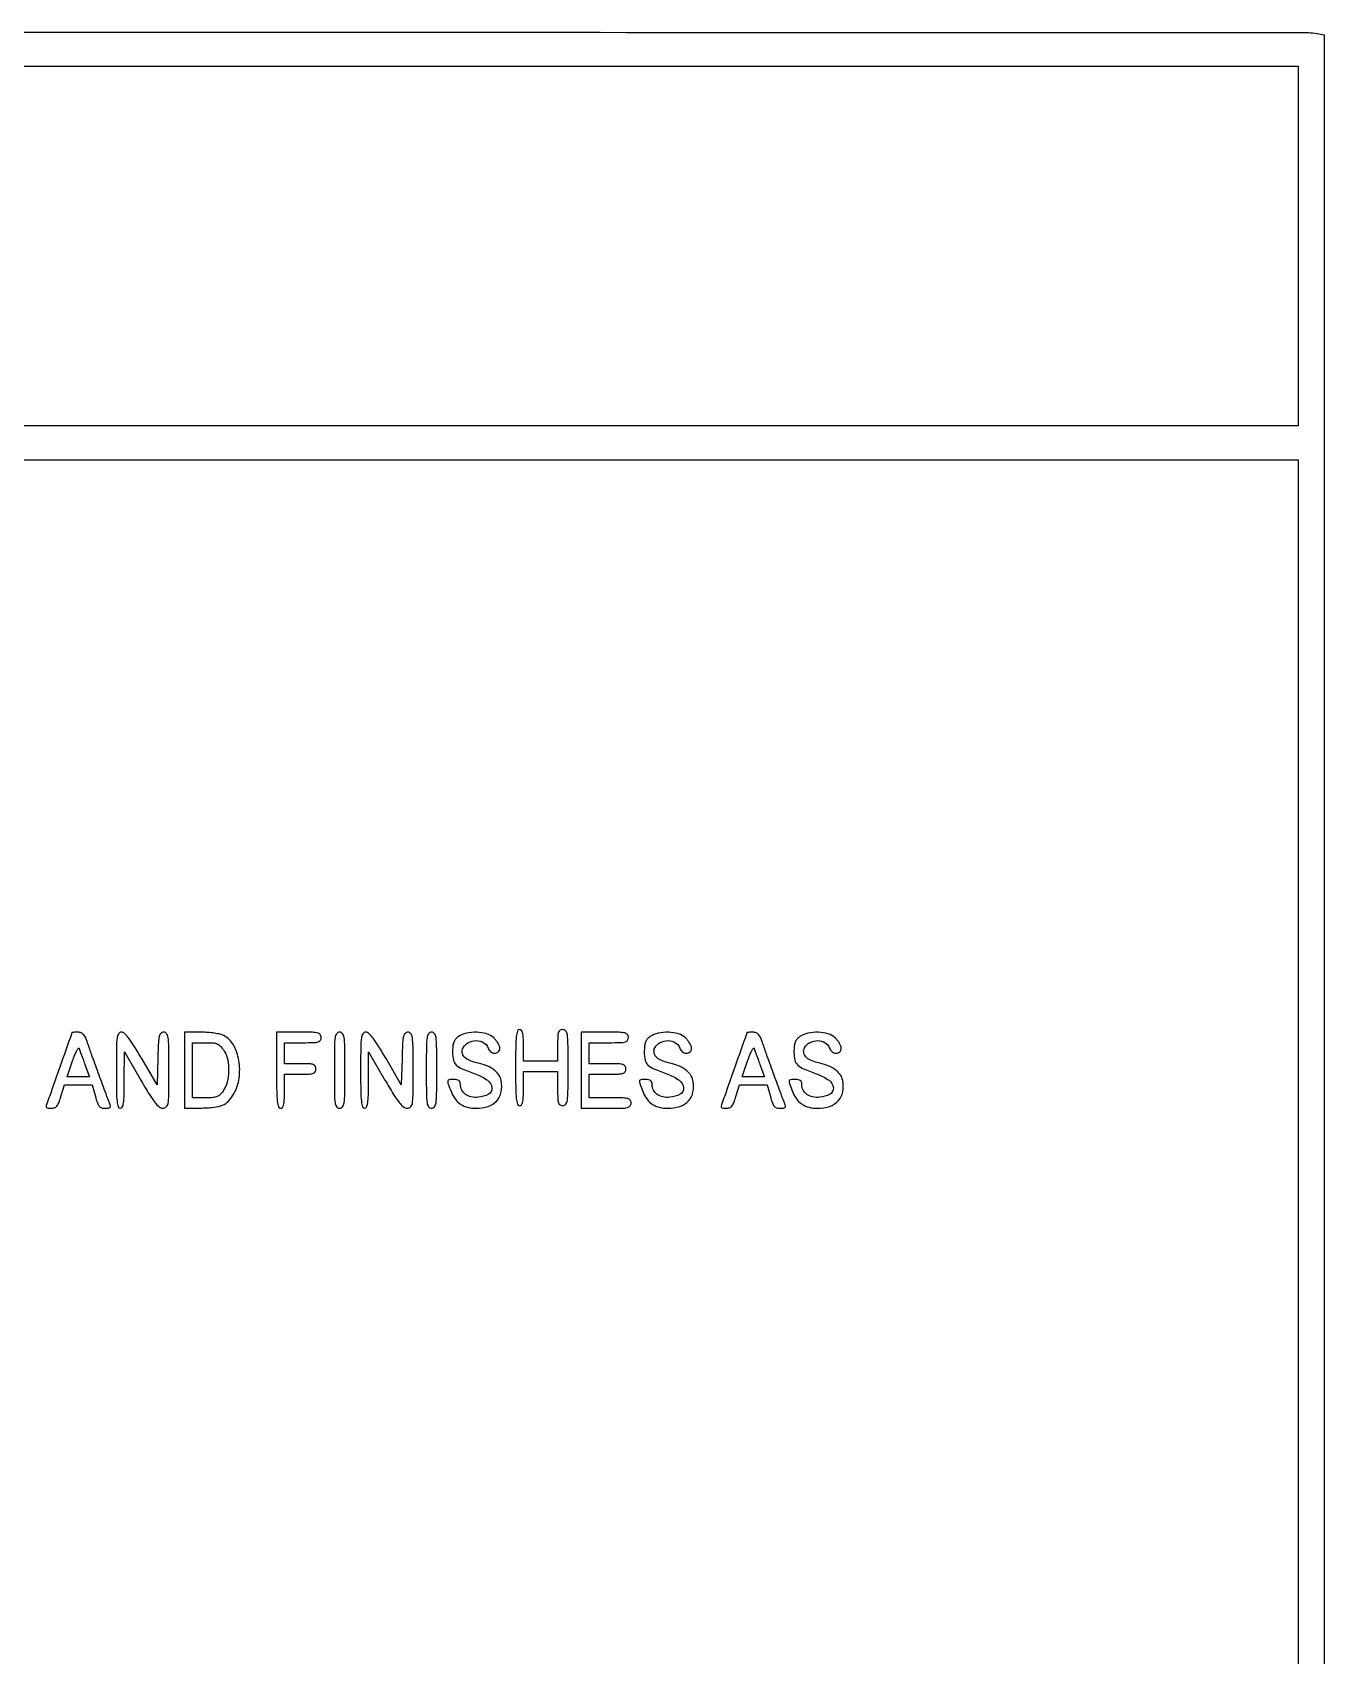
# Model space of a CAD drawing. Extents: x 0 to 1066, y 0 to 761.
# Drawn here: x 920.1 to 961.7, y 696.9 to 749.2 of the extents above; entities that cross this region are included whole.
import ezdxf

# ---------------------------------------------------------------- set-up
doc = ezdxf.new("R2010")
doc.units = 0
doc.header["$MEASUREMENT"] = 0

msp = doc.modelspace()

# ---------------------------------------------------------------- linework, layer by layer
for points in [[(409.06215, 749.15415), (40.8618, 749.132981), (40.8618, 380.65769), (40.8618, 12.1824), (501.2973, 12.1824), (961.7328, 12.1824), (961.7328, 380.646631), (961.7328, 749.110861), (961.41555, 749.1633, 0.040886), (961.153339, 749.184871, 0.000002), (934.190609, 749.194398, 0.000089), (904.448031, 749.199508, 0.000054), (869.1804, 749.195529, -0.000029), (813.61687, 749.186499, -0.000004), (696.10453, 749.175037, -0.000004), (556.774728, 749.163736, -0.000004)], [(935.676, 715.8429, 0.003213), (935.680328, 715.169379, 0.022561), (935.699338, 714.8418, 0.049302), (935.735253, 714.666077, 0.328801), (935.8029, 714.6162, 0.232029), (935.864637, 714.64648, 0.108427), (935.903769, 714.729, 0.047315), (935.924501, 714.884857, 0.00942), (935.9298, 715.1661), (935.9298, 715.716), (936.4797, 715.716), (937.0296, 715.716), (937.0296, 715.1661, 0.007414), (937.034371, 714.84432, 0.067313), (937.057258, 714.706087, 0.186514), (937.108613, 714.640904, 0.134481), (937.1988, 714.6162, 0.240299), (937.293122, 714.664309, 0.123223), (937.343933, 714.790687, 0.031956), (937.364411, 715.070038, 0.002322), (937.368, 715.8429, 0.002322), (937.364411, 716.615762, 0.031956), (937.343933, 716.895112, 0.123223), (937.293122, 717.021491, 0.240299), (937.1988, 717.0696, 0.12648), (937.109068, 717.046532, 0.188641), (937.0578, 716.985, 0.072107), (937.034567, 716.855698, 0.008455), (937.0296, 716.562), (937.0296, 716.0544), (936.4797, 716.0544), (935.9298, 716.0544), (935.9298, 716.562, 0.010614), (935.924347, 716.818841, 0.050675), (935.903363, 716.96385, 0.113455), (935.864068, 717.04103, 0.222027), (935.8029, 717.0696, 0.328801), (935.735253, 717.019723, 0.049302), (935.699338, 716.844, 0.022561), (935.680328, 716.516421, 0.003213)], [(921.378595, 716.96385, -0.084799), (921.372091, 716.925834, -0.000052), (921.00612, 715.887062, -0.000388), (920.670576, 714.937328, -0.009822), (920.573575, 714.67965, 0.060048), (920.553983, 714.605919, 0.230938), (920.568232, 714.562062, 0.170663), (920.616325, 714.537954, 0.031659), (920.716579, 714.5316, 0.086283), (920.824694, 714.550397, 0.134827), (920.901523, 714.604359, 0.082591), (920.963596, 714.71137, 0.018432), (921.031068, 714.9123), (921.143476, 715.293), (921.588443, 715.293), (922.033411, 715.293), (922.14, 714.9123, 0.017944), (922.205385, 714.70739, 0.087286), (922.265612, 714.601931, 0.141822), (922.342834, 714.549552, 0.078722), (922.456146, 714.5316, 0.029308), (922.561292, 714.537768, 0.166988), (922.611022, 714.561676, 0.236769), (922.625864, 714.605466, 0.061225), (922.60609, 714.67965, -0.006965), (922.483801, 714.996006, -0.001209), (922.262545, 715.59744, -0.001323), (922.042817, 716.204187, -0.005089), (921.911052, 716.58315, 0.017403), (921.832281, 716.7929, 0.074917), (921.763522, 716.906675, 0.125362), (921.683816, 716.964572, 0.094981), (921.577249, 716.985, 0.00999), (921.501084, 716.983478, 0.016528), (921.436952, 716.978787, 0.010464), (921.385848, 716.972262, 0.371455)], [(922.8168, 715.7583, 0.003213), (922.821128, 715.084779, 0.022561), (922.840138, 714.7572, 0.049302), (922.876053, 714.581477, 0.328801), (922.9437, 714.5316, 0.295501), (923.009072, 714.573931, 0.070336), (923.046806, 714.704631, 0.029944), (923.06684, 714.952194, 0.004715), (923.072437, 715.44105), (923.074274, 716.3505), (923.601187, 715.444357, 0.006242), (923.880561, 714.977424, 0.029041), (924.060282, 714.720137, 0.052989), (924.197526, 714.579638, 0.170079), (924.31845, 714.534907, 0.199339), (924.426731, 714.577673, 0.163117), (924.484425, 714.689106, 0.036571), (924.505504, 714.947981, 0.002034), (924.5088, 715.7583, 0.002367), (924.505169, 716.525472, 0.031318), (924.484784, 716.807783, 0.117824), (924.434977, 716.936477, 0.246563), (924.34256, 716.985, 0.195513), (924.251755, 716.948082, 0.145553), (924.198452, 716.852656, 0.043894), (924.170939, 716.646393, 0.004128), (924.15221, 716.135118), (924.1281, 715.285236), (923.634917, 716.135118, 0.007787), (923.394838, 716.534383, 0.025041), (923.218001, 716.78901, 0.035073), (923.080147, 716.943918, 0.195814), (922.979267, 716.985, 0.254619), (922.889261, 716.935988, 0.110911), (922.840751, 716.804158, 0.030502), (922.820487, 716.517986, 0.002427)], [(925.0164, 715.7583), (925.0164, 714.5316), (925.50285, 714.540033, 0.018847), (925.96582, 714.565533, 0.076273), (926.239229, 714.633881, 0.107083), (926.430418, 714.767669, 0.057946), (926.600622, 715.000564, 0.09461), (926.771613, 715.505218, 0.077415), (926.762201, 716.075831, 0.083451), (926.586567, 716.576265, 0.148656), (926.276384, 716.878003, 0.065462), (926.16404, 716.918466, 0.01784), (925.978059, 716.952174, 0.017725), (925.762431, 716.975591, 0.017594), (925.54515, 716.983753), (925.0164, 716.985)], [(926.291353, 716.37165, -0.090931), (926.403674, 716.089931, -0.056823), (926.433735, 715.735009, -0.056208), (926.382825, 715.377188, -0.081785), (926.25403, 715.086309, -0.053857), (926.160767, 714.972766, -0.102503), (926.061765, 714.909135, -0.073821), (925.924088, 714.878409, -0.018052), (925.69125, 714.87), (925.2702, 714.87), (925.2702, 715.7583), (925.2702, 716.6466), (925.694443, 716.6466, -0.017821), (925.944418, 716.637688, -0.090339), (926.078917, 716.603135, -0.111314), (926.178676, 716.526766, -0.033754)], [(927.9774, 715.7583, 0.003213), (927.981728, 715.084779, 0.022561), (928.000738, 714.7572, 0.049302), (928.036653, 714.581477, 0.328801), (928.1043, 714.5316, 0.232029), (928.166037, 714.56188, 0.108427), (928.205169, 714.6444, 0.047315), (928.225901, 714.800257, 0.00942), (928.2312, 715.0815), (928.2312, 715.6314), (928.7388, 715.6314, 0.008455), (929.032498, 715.636367, 0.072107), (929.1618, 715.6596, 0.188641), (929.223332, 715.710868, 0.12648), (929.2464, 715.8006, 0.12648), (929.223332, 715.890332, 0.188641), (929.1618, 715.9416, 0.072107), (929.032498, 715.964833, 0.008455), (928.7388, 715.9698), (928.2312, 715.9698), (928.2312, 716.3082), (928.2312, 716.6466), (928.8234, 716.6466, 0.006583), (929.173292, 716.651207, 0.063075), (929.320425, 716.673793, 0.183695), (929.38927, 716.725226, 0.142406), (929.4156, 716.8158, 0.165398), (929.384483, 716.907295, 0.1727), (929.304563, 716.958874, 0.052938), (929.130845, 716.980757, 0.004884), (928.6965, 716.985), (927.9774, 716.985)], [(929.8386, 715.7583, 0.002322), (929.842189, 714.985438, 0.031956), (929.862667, 714.706087, 0.123223), (929.913478, 714.579709, 0.240299), (930.0078, 714.5316, 0.240299), (930.102122, 714.579709, 0.123223), (930.152933, 714.706087, 0.031956), (930.173411, 714.985438, 0.002322), (930.177, 715.7583, 0.002322), (930.173411, 716.531162, 0.031956), (930.152933, 716.810512, 0.123223), (930.102122, 716.936891, 0.240299), (930.0078, 716.985, 0.240299), (929.913478, 716.936891, 0.123223), (929.862667, 716.810512, 0.031956), (929.842189, 716.531162, 0.002322)], [(930.6846, 715.7583, 0.003213), (930.688928, 715.084779, 0.022561), (930.707938, 714.7572, 0.049302), (930.743853, 714.581477, 0.328801), (930.8115, 714.5316, 0.295501), (930.876872, 714.573931, 0.070336), (930.914606, 714.704631, 0.029944), (930.93464, 714.952194, 0.004715), (930.940237, 715.44105), (930.942074, 716.3505), (931.468987, 715.444357, 0.006242), (931.748361, 714.977424, 0.029041), (931.928082, 714.720137, 0.052989), (932.065326, 714.579638, 0.170079), (932.18625, 714.534907, 0.199339), (932.294531, 714.577673, 0.163117), (932.352225, 714.689106, 0.036571), (932.373304, 714.947981, 0.002034), (932.3766, 715.7583, 0.002367), (932.372969, 716.525472, 0.031318), (932.352584, 716.807783, 0.117824), (932.302777, 716.936477, 0.246563), (932.21036, 716.985, 0.195513), (932.119555, 716.948082, 0.145553), (932.066252, 716.852656, 0.043894), (932.038739, 716.646393, 0.004128), (932.02001, 716.135118), (931.9959, 715.285236), (931.502717, 716.135118, 0.007787), (931.262638, 716.534383, 0.025041), (931.085801, 716.78901, 0.035073), (930.947947, 716.943918, 0.195814), (930.847067, 716.985, 0.254619), (930.757061, 716.935988, 0.110911), (930.708551, 716.804158, 0.030502), (930.688287, 716.517986, 0.002427)], [(932.7996, 715.7583, 0.002322), (932.803189, 714.985438, 0.031956), (932.823667, 714.706087, 0.123223), (932.874478, 714.579709, 0.240299), (932.9688, 714.5316, 0.240299), (933.063122, 714.579709, 0.123223), (933.113933, 714.706087, 0.031956), (933.134411, 714.985438, 0.002322), (933.138, 715.7583, 0.002322), (933.134411, 716.531162, 0.031956), (933.113933, 716.810512, 0.123223), (933.063122, 716.936891, 0.240299), (932.9688, 716.985, 0.240299), (932.874478, 716.936891, 0.123223), (932.823667, 716.810512, 0.031956), (932.803189, 716.531162, 0.002322)], [(933.83595, 716.843344, 0.064007), (933.743152, 716.759132, 0.085808), (933.685351, 716.661565, 0.066535), (933.654834, 716.531674, 0.024477), (933.6456, 716.343158, 0.055339), (933.674237, 716.085212, 0.149321), (933.764473, 715.926724, 0.090969), (933.958244, 715.801062, 0.013145), (934.399697, 715.631057, -0.070637), (934.774195, 715.434969, -0.215768), (934.913951, 715.192224, -0.299828), (934.806196, 714.987864, -0.104684), (934.472404, 714.88667, -0.073735), (934.245938, 714.900605, -0.104161), (934.061647, 714.982073, -0.119079), (933.942323, 715.120912, -0.118782), (933.8994, 715.299043, 0.082235), (933.886946, 715.374252, 0.147435), (933.850833, 715.424734, 0.119852), (933.786624, 715.453294, 0.045016), (933.6879, 715.4622, 0.028442), (933.533493, 715.45341, 0.327023), (933.491392, 715.414513, 0.139119), (933.498029, 715.335342, 0.005125), (933.607889, 715.052401, 0.065244), (933.736677, 714.822652, 0.088006), (933.910042, 714.659838, 0.085852), (934.13234, 714.563965, 0.059042), (934.405473, 714.5316, 0.079385), (934.794677, 714.593786, 0.130563), (935.072488, 714.774424, 0.137881), (935.214628, 715.060902, 0.093265), (935.214828, 715.427647, 0.114024), (935.131295, 715.618528, 0.079467), (934.96227, 715.783286, 0.063948), (934.712922, 715.9151, 0.038754), (934.391766, 716.007834, -0.060203), (934.175087, 716.080577, -0.103319), (934.024006, 716.195445, -0.141227), (933.959642, 716.334235, -0.162669), (933.984078, 716.477546, -0.149104), (934.157837, 716.650603, -0.123853), (934.412231, 716.713098, -0.133716), (934.651553, 716.6465, -0.183571), (934.789073, 716.473072, 0.153609), (934.870987, 716.356412, 0.157876), (935.004016, 716.309261, 0.194842), (935.119996, 716.352572, 0.210147), (935.1684, 716.462653, 0.093821), (935.154733, 716.534846, 0.037607), (935.110883, 716.62577, 0.035541), (935.047523, 716.719263, 0.037508), (934.972597, 716.801053, 0.118482), (934.74687, 716.929794, 0.061394), (934.424523, 716.981756, 0.060569), (934.092356, 716.953854, 0.10142)], [(937.791, 715.7583), (937.791, 714.5316), (938.5947, 714.5316, 0.004147), (939.085409, 714.53567, 0.047763), (939.276788, 714.557203, 0.16431), (939.364194, 714.608793, 0.179874), (939.3984, 714.7008, 0.157888), (939.36886, 714.792016, 0.176663), (939.29265, 714.843562, 0.055952), (939.127778, 714.865653, 0.005351), (938.7216, 714.87), (938.0448, 714.87), (938.0448, 715.2507), (938.0448, 715.6314), (938.637, 715.6314, 0.006583), (938.986892, 715.636007, 0.063075), (939.134025, 715.658593, 0.183695), (939.20287, 715.710026, 0.142406), (939.2292, 715.8006, 0.142406), (939.20287, 715.891174, 0.183695), (939.134025, 715.942607, 0.063075), (938.986892, 715.965193, 0.006583), (938.637, 715.9698), (938.0448, 715.9698), (938.0448, 716.3082), (938.0448, 716.6466), (938.6793, 716.6466, 0.005909), (939.057326, 716.651067, 0.059311), (939.213338, 716.67339, 0.180365), (939.285856, 716.724888, 0.150217), (939.3138, 716.8158, 0.17273), (939.281127, 716.907557, 0.168559), (939.197475, 716.95915, 0.050222), (939.014922, 716.980849, 0.004487), (938.5524, 716.985), (937.791, 716.985)], [(940.01175, 716.843344, 0.064007), (939.918952, 716.759132, 0.085808), (939.861151, 716.661565, 0.066535), (939.830634, 716.531674, 0.024477), (939.8214, 716.343158, 0.055339), (939.850037, 716.085212, 0.149321), (939.940273, 715.926724, 0.090969), (940.134044, 715.801062, 0.013145), (940.575497, 715.631057, -0.070637), (940.949995, 715.434969, -0.215768), (941.089751, 715.192224, -0.299828), (940.981996, 714.987864, -0.104684), (940.648204, 714.88667, -0.073735), (940.421738, 714.900605, -0.104161), (940.237447, 714.982073, -0.119079), (940.118123, 715.120912, -0.118782), (940.0752, 715.299043, 0.082235), (940.062746, 715.374252, 0.147435), (940.026633, 715.424734, 0.119852), (939.962424, 715.453294, 0.045016), (939.8637, 715.4622, 0.028442), (939.709293, 715.45341, 0.327023), (939.667192, 715.414513, 0.139119), (939.673829, 715.335342, 0.005125), (939.783689, 715.052401, 0.065244), (939.912477, 714.822652, 0.088006), (940.085842, 714.659838, 0.085852), (940.30814, 714.563965, 0.059042), (940.581273, 714.5316, 0.079385), (940.970477, 714.593786, 0.130563), (941.248288, 714.774424, 0.137881), (941.390428, 715.060902, 0.093265), (941.390628, 715.427647, 0.114024), (941.307095, 715.618528, 0.079467), (941.13807, 715.783286, 0.063948), (940.888722, 715.9151, 0.038754), (940.567566, 716.007834, -0.060203), (940.350887, 716.080577, -0.103319), (940.199806, 716.195445, -0.141227), (940.135442, 716.334235, -0.162669), (940.159878, 716.477546, -0.149104), (940.333637, 716.650603, -0.123853), (940.588031, 716.713098, -0.133716), (940.827353, 716.6465, -0.183571), (940.964873, 716.473072, 0.153609), (941.046787, 716.356412, 0.157876), (941.179816, 716.309261, 0.194842), (941.295796, 716.352572, 0.210147), (941.3442, 716.462653, 0.093821), (941.330533, 716.534846, 0.037607), (941.286683, 716.62577, 0.035541), (941.223323, 716.719263, 0.037508), (941.148397, 716.801053, 0.118482), (940.92267, 716.929794, 0.061394), (940.600323, 716.981756, 0.060569), (940.268156, 716.953854, 0.10142)], [(943.120795, 716.96385, -0.084799), (943.114291, 716.925834, -0.000052), (942.74832, 715.887062, -0.000388), (942.412776, 714.937328, -0.009822), (942.315775, 714.67965, 0.060048), (942.296183, 714.605919, 0.230938), (942.310432, 714.562062, 0.170663), (942.358525, 714.537954, 0.031659), (942.458779, 714.5316, 0.086283), (942.566894, 714.550397, 0.134827), (942.643723, 714.604359, 0.082591), (942.705796, 714.71137, 0.018432), (942.773268, 714.9123), (942.885676, 715.293), (943.330643, 715.293), (943.775611, 715.293), (943.8822, 714.9123, 0.017944), (943.947585, 714.70739, 0.087286), (944.007812, 714.601931, 0.141822), (944.085034, 714.549552, 0.078722), (944.198346, 714.5316, 0.029308), (944.303492, 714.537768, 0.166988), (944.353222, 714.561676, 0.236769), (944.368064, 714.605466, 0.061225), (944.34829, 714.67965, -0.006965), (944.226001, 714.996006, -0.001209), (944.004745, 715.59744, -0.001323), (943.785017, 716.204187, -0.005089), (943.653252, 716.58315, 0.017403), (943.574481, 716.7929, 0.074917), (943.505722, 716.906675, 0.125362), (943.426016, 716.964572, 0.094981), (943.319449, 716.985, 0.00999), (943.243284, 716.983478, 0.016528), (943.179152, 716.978787, 0.010464), (943.128048, 716.972262, 0.371455)], [(944.83395, 716.843344, 0.064007), (944.741152, 716.759132, 0.085808), (944.683351, 716.661565, 0.066535), (944.652834, 716.531674, 0.024477), (944.6436, 716.343158, 0.055339), (944.672237, 716.085212, 0.149321), (944.762473, 715.926724, 0.090969), (944.956244, 715.801062, 0.013145), (945.397697, 715.631057, -0.070637), (945.772195, 715.434969, -0.215768), (945.911951, 715.192224, -0.299828), (945.804196, 714.987864, -0.104684), (945.470404, 714.88667, -0.073735), (945.243938, 714.900605, -0.104161), (945.059647, 714.982073, -0.119079), (944.940323, 715.120912, -0.118782), (944.8974, 715.299043, 0.082235), (944.884946, 715.374252, 0.147435), (944.848833, 715.424734, 0.119852), (944.784624, 715.453294, 0.045016), (944.6859, 715.4622, 0.028442), (944.531493, 715.45341, 0.327023), (944.489392, 715.414513, 0.139119), (944.496029, 715.335342, 0.005125), (944.605889, 715.052401, 0.065244), (944.734677, 714.822652, 0.088006), (944.908042, 714.659838, 0.085852), (945.13034, 714.563965, 0.059042), (945.403473, 714.5316, 0.079385), (945.792677, 714.593786, 0.130563), (946.070488, 714.774424, 0.137881), (946.212628, 715.060902, 0.093265), (946.212828, 715.427647, 0.114024), (946.129295, 715.618528, 0.079467), (945.96027, 715.783286, 0.063948), (945.710922, 715.9151, 0.038754), (945.389766, 716.007834, -0.060203), (945.173087, 716.080577, -0.103319), (945.022006, 716.195445, -0.141227), (944.957642, 716.334235, -0.162669), (944.982078, 716.477546, -0.149104), (945.155837, 716.650603, -0.123853), (945.410231, 716.713098, -0.133716), (945.649553, 716.6465, -0.183571), (945.787073, 716.473072, 0.153609), (945.868987, 716.356412, 0.157876), (946.002016, 716.309261, 0.194842), (946.117996, 716.352572, 0.210147), (946.1664, 716.462653, 0.093821), (946.152733, 716.534846, 0.037607), (946.108883, 716.62577, 0.035541), (946.045523, 716.719263, 0.037508), (945.970597, 716.801053, 0.118482), (945.74487, 716.929794, 0.061394), (945.422523, 716.981756, 0.060569), (945.090356, 716.953854, 0.10142)], [(921.804755, 715.94865), (921.954544, 715.5468), (921.592238, 715.5468), (921.229932, 715.5468), (921.407743, 716.061218, -0.011999), (921.478493, 716.251024, -0.026422), (921.543517, 716.391459, -0.047278), (921.593834, 716.468101, -0.601846), (921.62026, 716.463068, 0.009837), (921.642096, 716.396895, 0.001488), (921.688771, 716.265523, 0.001668), (921.744862, 716.110756, 0.001442)], [(943.546955, 715.94865), (943.696744, 715.5468), (943.334438, 715.5468), (942.972132, 715.5468), (943.149943, 716.061218, -0.011999), (943.220693, 716.251024, -0.026422), (943.285717, 716.391459, -0.047278), (943.336034, 716.468101, -0.601846), (943.36246, 716.463068, 0.009837), (943.384296, 716.396895, 0.001488), (943.430971, 716.265523, 0.001668), (943.487062, 716.110756, 0.001442)]]:
    msp.add_lwpolyline(points, format="xyb", close=True)
for points in [[(960.8868, 742.3227), (960.8868, 736.5276), (869.3496, 736.5276), (777.8124, 736.5276), (777.8124, 742.3227), (777.8124, 748.1178), (869.3496, 748.1178), (960.8868, 748.1178)], [(960.8868, 569.4426), (960.8868, 403.4574), (869.3496, 403.4574), (777.8124, 403.4574), (777.8124, 473.6754), (777.8124, 543.8934), (868.7574, 543.8934), (959.7024, 543.8934), (959.7024, 544.4433), (959.7024, 544.9932), (868.7574, 544.9932), (777.8124, 544.9932), (777.8124, 550.7883), (777.8124, 556.5834), (868.7574, 556.5834), (959.7024, 556.5834), (959.7024, 557.1333), (959.7024, 557.6832), (868.7574, 557.6832), (777.8124, 557.6832), (777.8124, 646.5555), (777.8124, 735.4278), (869.3496, 735.4278), (960.8868, 735.4278)]]:
    msp.add_lwpolyline(points, close=True)

doc.saveas('drawing.dxf')
